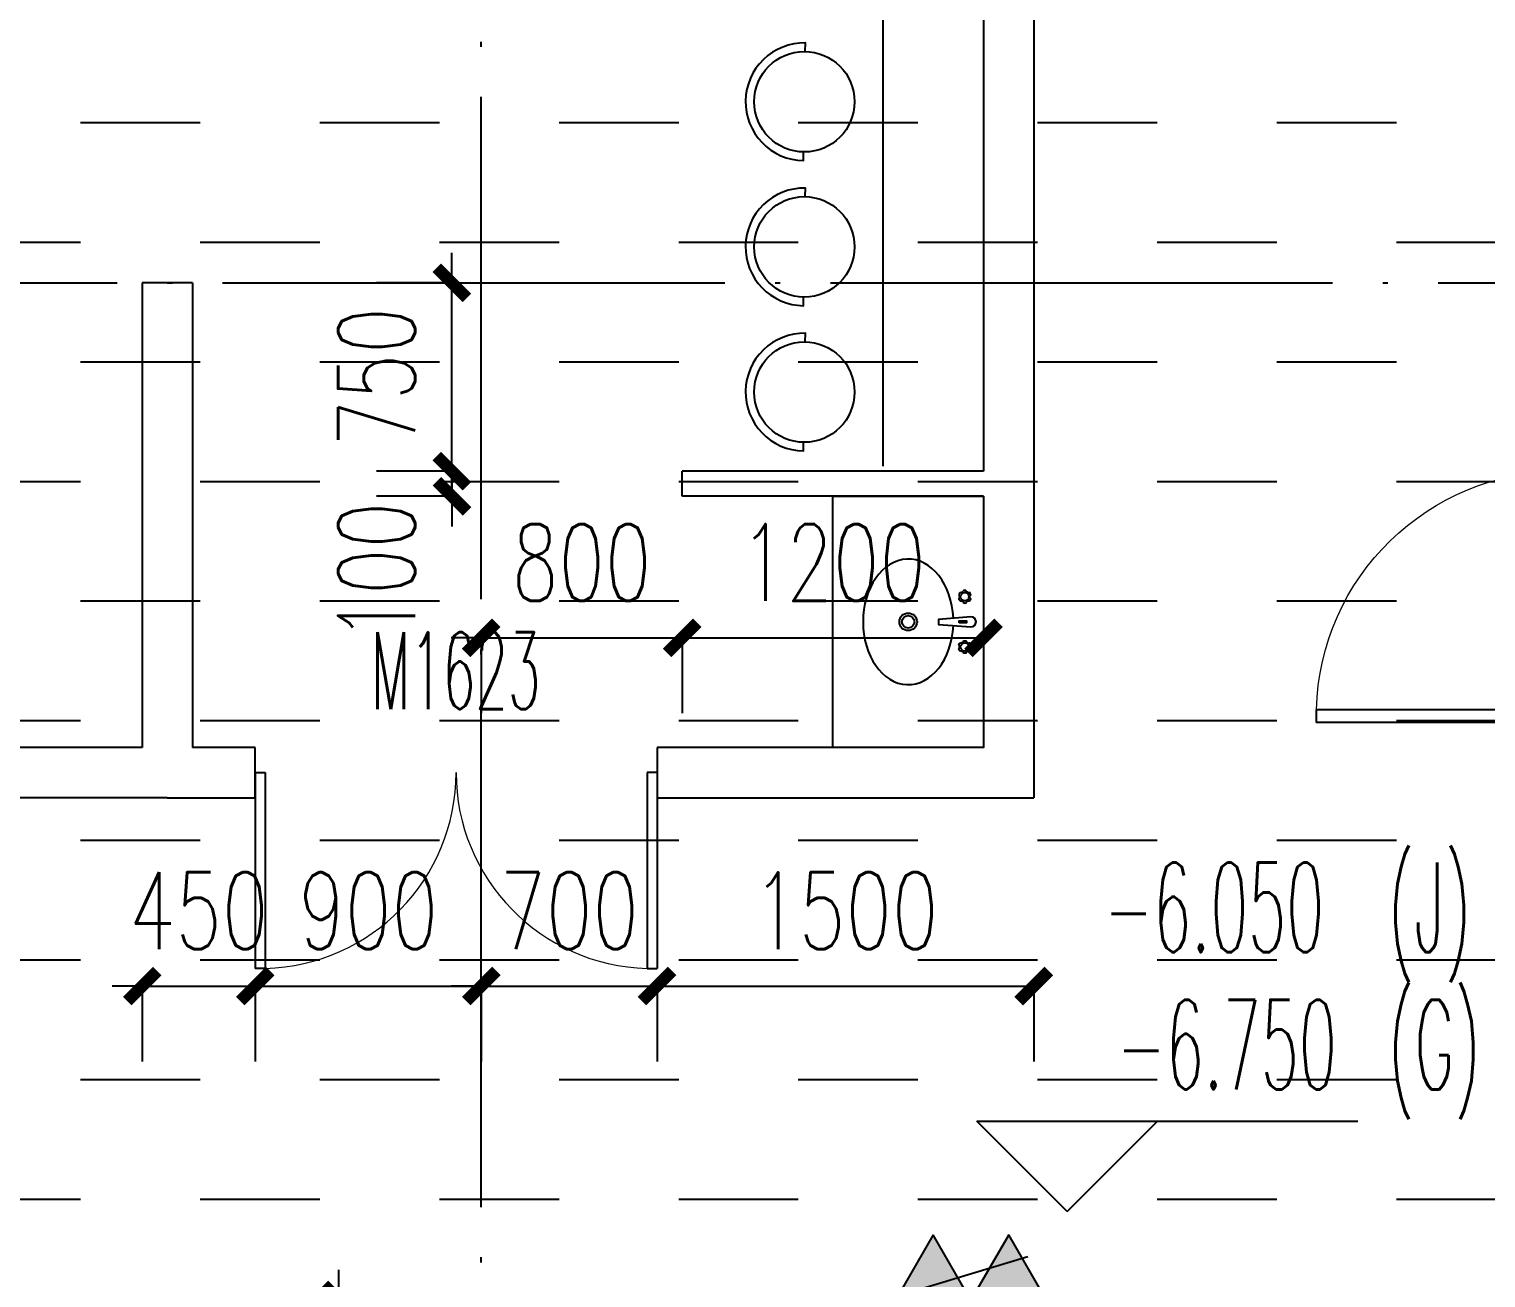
# Model space of a CAD drawing. Header units: millimetres. Extents: x 12325263 to 13848842, y -1463133 to 573208.
# Drawn here: x 12582797 to 12588597, y -851848 to -846877 of the extents above; entities that cross this region are included whole.
import ezdxf
from ezdxf.xclip import XClip

# ---------------------------------------------------------------- set-up
doc = ezdxf.new("R2010")
doc.units = ezdxf.units.MM
doc.header["$LTSCALE"] = 1000
doc.header["$XCLIPFRAME"] = 0
doc.linetypes.add('DOTE', pattern=[2.42, 2, -0.2, 0.02, -0.2])
for name, color, linetype in [('#s-灭火器', 20, 'Continuous'), ('A-ANNO-DIMS', 83, 'Continuous'), ('A-ANNO-ELEV', 3, 'Continuous'), ('A-ANNO-TEXT', 7, 'Continuous'), ('A-AXIS', 16, 'DOTE'), ('A-WALL', 5, 'Continuous'), ('DOOR_FIRE', 1, 'Continuous'), ('EQUIP_消火栓', 7, 'Continuous'), ('fur202301', 252, 'Continuous'), ('WALL', 5, 'Continuous'), ('WALL-SHATCH', 8, 'Continuous'), ('WINDOW', 4, 'Continuous'), ('WINDOW_TEXT', 7, 'Continuous'), ('建筑-楼板开洞', 251, 'Continuous')]:
    doc.layers.add(name, color=color, linetype=linetype)
doc.styles.add('_TCH_DIM', font='SIMPLEX.shx', dxfattribs={"width": 0.7, "bigfont": 'GBCBIG.shx'})
doc.styles.add('_TCH_DIM_T3', font='SIMPLEX.shx', dxfattribs={"width": 0.705882, "bigfont": 'GBCBIG.shx'})
doc.styles.add('_TCH_WINDOW', font='SIMPLEX', dxfattribs={"width": 0.7, "height": 3.5, "bigfont": 'GBCBIG'})
doc.dimstyles.new('_TCH_ARCH&&120', dxfattribs={"dimtxt": 306, "dimasz": 120, "dimexe": 300, "dimexo": 360, "dimgap": 147, "dimtad": 1, "dimdec": 0, "dimzin": 0, "dimdsep": 46, "dimtxsty": '_TCH_DIM_T3', "dimblk": 'ARCHTICK', "dimcen": 0.09, "dimclrt": 7, "dimazin": 2, "dimtfac": 1, "dimtdec": 0, "dimtix": 1, "dimtmove": 2, "dimatfit": 3, "dimfxl": 1, "dimfxlon": 1, "dimtolj": 1, "dimtzin": 0, "dimarcsym": 0})

# ---------------------------------------------------------------- blocks, each defined once
blk = doc.blocks.new('adgshg13-A$C7F010FC0')
at = {"layer": 'WALL-SHATCH'}
h = blk.add_hatch(color=256, dxfattribs=at)
h.dxf.hatch_style = 1
h.paths.add_polyline_path([(-60384.2, -16880.9), (-763.2, 197.5), (12587.6, -13153.3), (12587.6, -157996), (-162964.9, -188820.4), (-171262.4, -180522.9), (-171262.4, -31310.9), (-150707.2, -10755.7), (-131860.1, -7980.9), (-99162.4, -7980.9), (-99162.4, -4980.9), (-76620.4, -4980.9), (-70107.7, -16880.9)], flags=16)
h.paths.add_polyline_path([(-60091.2, -16380.9), (-646.9, 646.9), (12987.6, -12987.6), (12987.6, -158331.9), (-163100.6, -189250.4), (-171662.4, -180688.6), (-171662.4, -31145.2), (-150777.9, -10260.7), (-131896.7, -7480.9), (-99562.4, -7480.9), (-99562.4, -4580.9), (-76365.6, -4580.9), (-69907.5, -16380.9)])
blk = doc.blocks.new('A$C4C7A72D3')
at = {"layer": 'WALL', "color": 1}
blk.add_blockref('adgshg13-A$C7F010FC0', (210433, 205503.6), dxfattribs=at)
blk = doc.blocks.new('qlzw')
at = {"layer": 'A-AXIS'}
for p, q in [((12451166.8, 979489.8), (12451166.8, 1082089.8)), ((12411416.8, 1033989.8), (12486866.8, 1033989.8))]:
    blk.add_line(p, q, dxfattribs=at)
blk = doc.blocks.new('灭火器')
at = {"layer": '#s-灭火器', "ltscale": 1000}
for points in [[(292444.1, 59706.6), (292144.1, 59706.6), (292294.1, 59446.8)], [(292744.1, 59706.6), (292444.1, 59706.6), (292594.1, 59446.8)]]:
    blk.add_hatch(color=256, dxfattribs=at).paths.add_polyline_path(points)
for points in [[(292294.1, 59446.8), (292444.1, 59706.6), (292144.1, 59706.6)], [(292594.1, 59446.8), (292744.1, 59706.6), (292444.1, 59706.6)]]:
    blk.add_lwpolyline(points, close=True, dxfattribs=at)
blk = doc.blocks.new('$TWTSYS$00000508')
for p, q in [((-0.5, 0.5), (0.3236, 1.2241)), ((-0.5, 0.5), (-0.5, -0.5)), ((-0.5, -0.5), (0.5, 0.5)), ((0.5, 0.5), (-0.5, 0.5)), ((0.5, -0.5), (0.5, 0.5)), ((-0.5, -0.5), (0.5, -0.5))]:
    blk.add_line(p, q)
blk.add_solid([(0.5, -0.5), (0.5, 0.5), (-0.5, -0.5)])
blk = doc.blocks.new('消火栓')
at = {"layer": '#s-灭火器', "rotation": 180.0000000000001}
blk.add_blockref('灭火器', (12864422.1, 734931.8), dxfattribs=at)
at = {"layer": 'EQUIP_消火栓', "xscale": 700, "yscale": 240, "zscale": 700}
blk.add_blockref('$TWTSYS$00000508', (12571977.9, 675105.2), dxfattribs=at)
blk = doc.blocks.new('asdfasfasdfsdf')
blk.add_blockref('消火栓', (-12554028, -658525.2))
blk = doc.blocks.new('asdgagasdgfg00-CM塔楼平面$0$洗手盆')
at = {"layer": 'fur202301'}
for points in [[(1882461.7, 311101.4), (1882465.5, 311104.7, 0.099259), (1882473.7, 311104.7), (1882477.6, 311101.4, 0.101021), (1882486.2, 311106.4), (1882485.3, 311111.3, 0.099259), (1882489.4, 311118.4), (1882494.1, 311120.1, 0.101021), (1882494.1, 311130.1), (1882489.4, 311131.8, 0.099259), (1882485.3, 311138.9), (1882486.2, 311143.8, 0.101021), (1882477.6, 311148.8), (1882473.7, 311145.5, 0.099259), (1882465.5, 311145.5), (1882461.7, 311148.8, 0.101021), (1882453.1, 311143.8), (1882454, 311138.9, 0.099259), (1882449.9, 311131.8), (1882445.1, 311130.1, 0.101021), (1882445.1, 311120.1), (1882449.9, 311118.4, 0.099259), (1882454, 311111.3), (1882453.1, 311106.4, 0.101021)], [(1882549.6, 311150.1), (1882559.6, 311020.1), (1882579.6, 311020.1), (1882589.6, 311150.1, 1)], [(1882677.6, 311101.4), (1882673.7, 311104.7, -0.099259), (1882665.5, 311104.7), (1882661.7, 311101.4, -0.101021), (1882653.1, 311106.4), (1882654, 311111.3, -0.099259), (1882649.9, 311118.4), (1882645.1, 311120.1, -0.101021), (1882645.1, 311130.1), (1882649.9, 311131.8, -0.099259), (1882654, 311138.9), (1882653.1, 311143.8, -0.101021), (1882661.7, 311148.8), (1882665.5, 311145.5, -0.099259), (1882673.7, 311145.5), (1882677.6, 311148.8, -0.101021), (1882686.2, 311143.8), (1882685.3, 311138.9, -0.099259), (1882689.4, 311131.8), (1882694.1, 311130.1, -0.101021), (1882694.1, 311120.1), (1882689.4, 311118.4, -0.099259), (1882685.3, 311111.3), (1882686.2, 311106.4, -0.101021)]]:
    blk.add_lwpolyline(points, format="xyb", close=True, dxfattribs=at)
at = {"layer": 'fur202301', "color": 8}
blk.add_lwpolyline([(1882574.1, 311102.6), (1882565.1, 311102.6), (1882565.1, 311132.6), (1882574.1, 311132.6)], close=True, dxfattribs=at)
for centre, radius in [((1882469.6, 311125.1), 16.7), ((1882669.6, 311125.1), 16.7), ((1882569.6, 310900.1), 25)]:
    blk.add_circle(centre, radius, dxfattribs=at)
at = {"layer": 'fur202301'}
blk.add_circle((1882569.6, 310900.1), 35, dxfattribs=at)
blk.add_ellipse((1882569.6, 310900.1), major_axis=(-250, 0), ratio=0.72, start_param=4.770789, end_param=10.937174, dxfattribs=at)
blk = doc.blocks.new('sdfgsdffhg')
at = {"layer": 'fur202301'}
blk.add_line((5112.9, 25440.2), (5112.9, 30070.2), dxfattribs=at)
at = {"layer": 'fur202301', "elevation": 0}
for points in [[(4802.8, 27091.2), (4803.3, 27125.4, 0.414214), (4565.2, 26895.1, 0.414214), (4795.5, 26657), (4796.1, 26691.2)], [(4802.8, 26513.2), (4803.3, 26547.4, 0.414214), (4565.2, 26317.1, 0.414214), (4795.5, 26079), (4796.1, 26113.2)], [(4802.8, 25935.2), (4803.3, 25969.4, 0.414214), (4565.2, 25739.1, 0.414214), (4795.5, 25501), (4796.1, 25535.2)]]:
    blk.add_lwpolyline(points, format="xyb", dxfattribs=at)
at = {"layer": 'fur202301'}
blk.add_lwpolyline([(5512.9, 25320.2), (5512.9, 24320.2), (4912.9, 24320.2), (4912.9, 25320.2)], close=True, dxfattribs=at)
for centre in [(4799.4, 26891.2, 0), (4799.4, 26313.2, 0), (4799.4, 25735.2, 0)]:
    blk.add_circle(centre, 200, dxfattribs=at)
at = {"layer": 'fur202301', "rotation": 270}
blk.add_blockref('asdgagasdgfg00-CM塔楼平面$0$洗手盆', (-305687.2, 1907389.8), dxfattribs=at)
blk = doc.blocks.new('_ArchTick')
at = {"color": 0, "linetype": 'ByBlock', "const_width": 0.4}
blk.add_lwpolyline([(-0.5, -0.5), (0.5, 0.5)], dxfattribs=at)
blk = doc.blocks.new('*D4161')
at = {"layer": 'A-ANNO-DIMS', "color": 0, "lineweight": -2, "transparency": 16777216}
for p, q in [((12584596.8, -849300), (12584476.8, -849300)), ((12584596.8, -849299), (12584596.8, -849600)), ((12584596.8, -849300), (12585396.8, -849300)), ((12585396.8, -849299), (12585396.8, -849600)), ((12585396.8, -849300), (12585516.8, -849300))]:
    blk.add_line(p, q, dxfattribs=at)
at = {"layer": 'Defpoints', "color": 0, "transparency": 16777216}
for p in [(12584596.8, -848736.6), (12585396.8, -848736.6), (12585396.8, -849300)]:
    blk.add_point(p, dxfattribs=at)
at = {"layer": 'A-ANNO-DIMS', "color": 0, "lineweight": -2, "transparency": 16777216, "xscale": 120, "yscale": 120, "zscale": 120}
blk.add_blockref('_ArchTick', (12584596.8, -849300), dxfattribs=at)
at = {"layer": 'A-ANNO-DIMS', "color": 0, "lineweight": -2, "transparency": 16777216, "xscale": 120, "yscale": 120, "zscale": 120, "rotation": 180}
blk.add_blockref('_ArchTick', (12585396.8, -849300), dxfattribs=at)
at = {"layer": 'A-ANNO-DIMS', "color": 7, "transparency": 16777216, "insert": (12584996.8, -849000), "char_height": 306, "attachment_point": 5, "style": '_TCH_DIM_T3'}
blk.add_mtext('\\A1;800', dxfattribs=at)
blk = doc.blocks.new('*D4162')
at = {"layer": 'A-ANNO-DIMS', "color": 0, "lineweight": -2, "transparency": 16777216}
for p, q in [((12585396.8, -849299), (12585396.8, -849600)), ((12585396.8, -849300), (12586596.8, -849300)), ((12586596.8, -849299), (12586596.8, -849600))]:
    blk.add_line(p, q, dxfattribs=at)
at = {"layer": 'Defpoints', "color": 0, "transparency": 16777216}
for p in [(12585396.8, -848736.6), (12586596.8, -848736.6), (12586596.8, -849300)]:
    blk.add_point(p, dxfattribs=at)
at = {"layer": 'A-ANNO-DIMS', "color": 0, "lineweight": -2, "transparency": 16777216, "xscale": 120, "yscale": 120, "zscale": 120, "rotation": 180}
blk.add_blockref('_ArchTick', (12585396.8, -849300), dxfattribs=at)
at = {"layer": 'A-ANNO-DIMS', "color": 0, "lineweight": -2, "transparency": 16777216, "xscale": 120, "yscale": 120, "zscale": 120}
blk.add_blockref('_ArchTick', (12586596.8, -849300), dxfattribs=at)
at = {"layer": 'A-ANNO-DIMS', "color": 7, "transparency": 16777216, "insert": (12585996.8, -849000), "char_height": 306, "attachment_point": 5, "style": '_TCH_DIM_T3'}
blk.add_mtext('\\A1;1200', dxfattribs=at)
blk = doc.blocks.new('*D4188')
at = {"layer": 'A-ANNO-DIMS', "color": 0, "lineweight": -2, "transparency": 16777216}
for p, q in [((12584030, -851936.8), (12584030, -851816.8)), ((12584031, -851936.8), (12583730, -851936.8)), ((12584030, -852486.8), (12584030, -851936.8)), ((12584031, -852486.8), (12583730, -852486.8)), ((12584030, -852486.8), (12584030, -852606.8))]:
    blk.add_line(p, q, dxfattribs=at)
at = {"layer": 'Defpoints', "color": 0, "transparency": 16777216}
for p in [(12584030, -851936.8), (12585796.8, -851936.8), (12585796.8, -852486.8)]:
    blk.add_point(p, dxfattribs=at)
at = {"layer": 'A-ANNO-DIMS', "color": 0, "lineweight": -2, "transparency": 16777216, "xscale": 120, "yscale": 120, "zscale": 120}
for p, rotation in [((12584030, -851936.8), 269.9994265732579), ((12584030, -852486.8), 89.99942657325799)]:
    blk.add_blockref('_ArchTick', p, dxfattribs=dict(at, rotation=rotation))
at = {"layer": 'A-ANNO-DIMS', "color": 7, "transparency": 16777216, "insert": (12583730, -852211.8), "char_height": 306, "attachment_point": 5, "rotation": 89.99943, "style": '_TCH_DIM_T3'}
blk.add_mtext('\\A1;550', dxfattribs=at)
blk = doc.blocks.new('*D4348')
at = {"layer": 'A-ANNO-DIMS', "color": 0, "lineweight": -2, "transparency": 16777216}
for p, q in [((12584480, -848636.6), (12584480, -848516.6)), ((12584481, -848636.6), (12584180, -848636.6)), ((12584480, -848736.6), (12584480, -848636.6)), ((12584481, -848736.6), (12584180, -848736.6)), ((12584480, -848736.6), (12584480, -848856.6))]:
    blk.add_line(p, q, dxfattribs=at)
at = {"layer": 'Defpoints', "color": 0, "transparency": 16777216}
for p in [(12584480, -848636.6), (12585396.8, -848636.6), (12585396.8, -848736.6)]:
    blk.add_point(p, dxfattribs=at)
at = {"layer": 'A-ANNO-DIMS', "color": 0, "lineweight": -2, "transparency": 16777216, "xscale": 120, "yscale": 120, "zscale": 120}
for p, rotation in [((12584480, -848636.6), 270), ((12584480, -848736.6), 90)]:
    blk.add_blockref('_ArchTick', p, dxfattribs=dict(at, rotation=rotation))
at = {"layer": 'A-ANNO-DIMS', "color": 7, "transparency": 16777216, "insert": (12584180, -849036.6), "char_height": 306, "attachment_point": 5, "rotation": 90, "style": '_TCH_DIM_T3'}
blk.add_mtext('\\A1;100', dxfattribs=at)
blk = doc.blocks.new('*D4349')
at = {"layer": 'A-ANNO-DIMS', "color": 0, "lineweight": -2, "transparency": 16777216}
for p, q in [((12584480, -847886.8), (12584480, -847766.8)), ((12584481, -847886.8), (12584180, -847886.8)), ((12584480, -848636.6), (12584480, -847886.8)), ((12584481, -848636.6), (12584180, -848636.6)), ((12584480, -848636.6), (12584480, -848756.6))]:
    blk.add_line(p, q, dxfattribs=at)
at = {"layer": 'Defpoints', "color": 0, "transparency": 16777216}
for p in [(12584480, -847886.8), (12585396.8, -847886.8), (12585396.8, -848636.6)]:
    blk.add_point(p, dxfattribs=at)
at = {"layer": 'A-ANNO-DIMS', "color": 0, "lineweight": -2, "transparency": 16777216, "xscale": 120, "yscale": 120, "zscale": 120}
for p, rotation in [((12584480, -847886.8), 270), ((12584480, -848636.6), 90)]:
    blk.add_blockref('_ArchTick', p, dxfattribs=dict(at, rotation=rotation))
at = {"layer": 'A-ANNO-DIMS', "color": 7, "transparency": 16777216, "insert": (12584180, -848261.7), "char_height": 306, "attachment_point": 5, "rotation": 90, "style": '_TCH_DIM_T3'}
blk.add_mtext('\\A1;750', dxfattribs=at)
blk = doc.blocks.new('*D4350')
at = {"layer": 'A-ANNO-DIMS', "color": 0, "lineweight": -2, "transparency": 16777216}
for p, q in [((12583246.8, -850686.6), (12583126.8, -850686.6)), ((12583246.8, -850685.6), (12583246.8, -850986.6)), ((12583246.8, -850686.6), (12583696.8, -850686.6)), ((12583696.8, -850685.6), (12583696.8, -850986.6)), ((12583696.8, -850686.6), (12583816.8, -850686.6))]:
    blk.add_line(p, q, dxfattribs=at)
at = {"layer": 'Defpoints', "color": 0, "transparency": 16777216}
for p in [(12583246.8, -849736.6), (12583696.8, -849736.6), (12583696.8, -850686.6)]:
    blk.add_point(p, dxfattribs=at)
at = {"layer": 'A-ANNO-DIMS', "color": 0, "lineweight": -2, "transparency": 16777216, "xscale": 120, "yscale": 120, "zscale": 120}
blk.add_blockref('_ArchTick', (12583246.8, -850686.6), dxfattribs=at)
at = {"layer": 'A-ANNO-DIMS', "color": 0, "lineweight": -2, "transparency": 16777216, "xscale": 120, "yscale": 120, "zscale": 120, "rotation": 180}
blk.add_blockref('_ArchTick', (12583696.8, -850686.6), dxfattribs=at)
at = {"layer": 'A-ANNO-DIMS', "color": 7, "transparency": 16777216, "insert": (12583471.8, -850386.6), "char_height": 306, "attachment_point": 5, "style": '_TCH_DIM_T3'}
blk.add_mtext('\\A1;450', dxfattribs=at)
blk = doc.blocks.new('*D4351')
at = {"layer": 'A-ANNO-DIMS', "color": 0, "lineweight": -2, "transparency": 16777216}
for p, q in [((12583696.8, -850685.6), (12583696.8, -850986.6)), ((12583696.8, -850686.6), (12584596.8, -850686.6)), ((12584596.8, -850685.6), (12584596.8, -850986.6))]:
    blk.add_line(p, q, dxfattribs=at)
at = {"layer": 'Defpoints', "color": 0, "transparency": 16777216}
for p in [(12583696.8, -849736.6), (12584596.8, -849736.6), (12584596.8, -850686.6)]:
    blk.add_point(p, dxfattribs=at)
at = {"layer": 'A-ANNO-DIMS', "color": 0, "lineweight": -2, "transparency": 16777216, "xscale": 120, "yscale": 120, "zscale": 120, "rotation": 180}
blk.add_blockref('_ArchTick', (12583696.8, -850686.6), dxfattribs=at)
at = {"layer": 'A-ANNO-DIMS', "color": 0, "lineweight": -2, "transparency": 16777216, "xscale": 120, "yscale": 120, "zscale": 120}
blk.add_blockref('_ArchTick', (12584596.8, -850686.6), dxfattribs=at)
at = {"layer": 'A-ANNO-DIMS', "color": 7, "transparency": 16777216, "insert": (12584146.8, -850386.6), "char_height": 306, "attachment_point": 5, "style": '_TCH_DIM_T3'}
blk.add_mtext('\\A1;900', dxfattribs=at)
blk = doc.blocks.new('*D4352')
at = {"layer": 'A-ANNO-DIMS', "color": 0, "lineweight": -2, "transparency": 16777216}
for p, q in [((12584596.8, -850686.6), (12584476.8, -850686.6)), ((12584596.8, -850685.6), (12584596.8, -850986.6)), ((12584596.8, -850686.6), (12585296.8, -850686.6)), ((12585296.8, -850685.6), (12585296.8, -850986.6)), ((12585296.8, -850686.6), (12585416.8, -850686.6))]:
    blk.add_line(p, q, dxfattribs=at)
at = {"layer": 'Defpoints', "color": 0, "transparency": 16777216}
for p in [(12584596.8, -849736.6), (12585296.8, -849736.6), (12585296.8, -850686.6)]:
    blk.add_point(p, dxfattribs=at)
at = {"layer": 'A-ANNO-DIMS', "color": 0, "lineweight": -2, "transparency": 16777216, "xscale": 120, "yscale": 120, "zscale": 120}
blk.add_blockref('_ArchTick', (12584596.8, -850686.6), dxfattribs=at)
at = {"layer": 'A-ANNO-DIMS', "color": 0, "lineweight": -2, "transparency": 16777216, "xscale": 120, "yscale": 120, "zscale": 120, "rotation": 180}
blk.add_blockref('_ArchTick', (12585296.8, -850686.6), dxfattribs=at)
at = {"layer": 'A-ANNO-DIMS', "color": 7, "transparency": 16777216, "insert": (12584946.8, -850386.6), "char_height": 306, "attachment_point": 5, "style": '_TCH_DIM_T3'}
blk.add_mtext('\\A1;700', dxfattribs=at)
blk = doc.blocks.new('*D4353')
at = {"layer": 'A-ANNO-DIMS', "color": 0, "lineweight": -2, "transparency": 16777216}
for p, q in [((12585296.8, -850685.6), (12585296.8, -850986.6)), ((12585296.8, -850686.6), (12586796.8, -850686.6)), ((12586796.8, -850685.6), (12586796.8, -850986.6))]:
    blk.add_line(p, q, dxfattribs=at)
at = {"layer": 'Defpoints', "color": 0, "transparency": 16777216}
for p in [(12585296.8, -849736.6), (12586796.8, -849736.6), (12586796.8, -850686.6)]:
    blk.add_point(p, dxfattribs=at)
at = {"layer": 'A-ANNO-DIMS', "color": 0, "lineweight": -2, "transparency": 16777216, "xscale": 120, "yscale": 120, "zscale": 120, "rotation": 180}
blk.add_blockref('_ArchTick', (12585296.8, -850686.6), dxfattribs=at)
at = {"layer": 'A-ANNO-DIMS', "color": 0, "lineweight": -2, "transparency": 16777216, "xscale": 120, "yscale": 120, "zscale": 120}
blk.add_blockref('_ArchTick', (12586796.8, -850686.6), dxfattribs=at)
at = {"layer": 'A-ANNO-DIMS', "color": 7, "transparency": 16777216, "insert": (12586046.8, -850386.6), "char_height": 306, "attachment_point": 5, "style": '_TCH_DIM_T3'}
blk.add_mtext('\\A1;1500', dxfattribs=at)
blk = doc.blocks.new('$DorLib2D$00000001')
for p, q in [((0.45, 0.975), (0.5, 0.975)), ((0.45, 0), (0.45, 0.975)), ((0.5, 0), (0.5, 0.975)), ((0.5, 0), (0.45, 0))]:
    blk.add_line(p, q)
at = {"lineweight": 13}
blk.add_arc((0.475, 0), 0.975, 91.46928, 180, dxfattribs=at)
blk = doc.blocks.new('$DorLib2D$00000002')
for p, q in [((-0.5, 0), (-0.5, 0.4875)), ((-0.475, 0.4875), (-0.5, 0.4875)), ((-0.475, 0), (-0.475, 0.4875)), ((0.475, 0), (0.475, 0.4875)), ((0.475, 0.4875), (0.5, 0.4875)), ((0.5, 0), (0.5, 0.4875)), ((-0.5, 0), (-0.475, 0)), ((0.5, 0), (0.475, 0))]:
    blk.add_line(p, q)
at = {"lineweight": 13}
for centre, start, end in [((-0.4875, 0), 0, 88.5307), ((0.4875, 0), 91.4693, 180)]:
    blk.add_arc(centre, 0.4875, start, end, dxfattribs=at)

msp = doc.modelspace()

# ---------------------------------------------------------------- block references
ref = msp.add_blockref('A$C4C7A72D3', (12385714.9, -906209.5), dxfattribs=dict(rotation=350.041249254255))
XClip(ref).set_block_clipping_path([(223442.8584877662, 85923.1187333744), (220542.7961432356, 85923.1422391906), (220542.8579492103, 89292.823275506), (211526.9150355905, 89292.8101311298), (210631.4331447985, 94392.8080583527), (206113.3685902953, 94392.8025418455), (206001.4315187763, 95030.3127344656), (204376.2826588508, 94744.9613686837), (203364.4570056833, 100506.9030052917), (197947.3947122637, 99555.7482674252), (192482.3428474721, 130679.4765393781), (190118.7804593667, 130264.4504016289), (191623.4071957469, 121695.6427078634), (177046.6486519482, 119136.2011700841), (175707.6223907359, 126760.8483765714), (173902.988371335, 128026.4039125028), (169528.3854461554, 127258.2903269802), (169070.0967394859, 129868.3614864857), (163308.2517458182, 128856.6693391807), (163766.52659606, 126246.6171700556), (159679.1795131005, 125528.9180921423), (170669.6888374612, 62935.797914044), (167222.1989369914, 62330.4650948944), (167939.7759490944, 58243.6808593175), (171386.9528796654, 58848.2912487988), (172857.0656793863, 50477.0032648193), (165962.5026008021, 49266.4230898353), (168037.7813034765, 37447.1796448426), (140649.9584970828, 32638.2390106404), (115387.9799239188, 28202.5781787895), (95598.7254695911, 140907.4332163476), (226939.476109907, 163968.8668500402), (240128.6952811591, 88852.8973128139)])

# ---------------------------------------------------------------- next in the draw order: hatches: boundary and pattern name
at = {"layer": '建筑-楼板开洞'}
h = msp.add_hatch(dxfattribs=at)
h.set_pattern_fill('DASH', color=256, scale=500)
h.set_pattern_definition([(0, (0, 0), (476.25, 476.25), [476.25, -476.25])])
h.paths.add_polyline_path([(12597696.7, -842386.8), (12590696.8, -842386.9), (12590697.1, -843986.8), (12595796.8, -843986.9), (12595797.1, -849736.9), (12588796.8, -849736.8), (12588796.8, -851936.8), (12564896.8, -851936.8), (12564896.8, -816186.8), (12568846.8, -816186.8), (12568846.8, -816040), (12568846.8, -807536.8), (12574696.8, -807536.8), (12574696.8, -810386.8), (12575896.8, -810386.8), (12579055.2, -810386.8), (12580496.9, -811828.2), (12580696.9, -819086.9), (12595696.9, -819086.7), (12595696.9, -812786.8), (12597696.7, -812786.8)])

# ---------------------------------------------------------------- next in the draw order: block references
at = {"color": 2}
msp.add_blockref('qlzw', (133430, -1881876.5), dxfattribs=at)
msp.add_blockref('asdfasfasdfsdf', (12568596.8, -868636.8))

# ---------------------------------------------------------------- next in the draw order: block references
msp.add_blockref('sdfgsdffhg', (12581083.9, -874056.8, 0))

# ---------------------------------------------------------------- next in the draw order: linework, layer by layer
at = {"layer": 'A-ANNO-ELEV'}
for p, q in [((12586930, -851584.1), (12586570, -851224.1)), ((12586570, -851224.1), (12588086.7, -851224.1)), ((12586930, -851584.1), (12587290, -851224.1))]:
    msp.add_line(p, q, dxfattribs=at)
at = {"layer": 'A-WALL'}
for p, q in [((12586796.8, -843886.6), (12586796.8, -848686.6)), ((12586596.8, -843986.6), (12586596.8, -848636.6)), ((12583246.8, -847886.8), (12583246.8, -849736.6)), ((12583446.8, -847886.8), (12583246.8, -847886.8)), ((12583446.8, -847886.8), (12583446.8, -849736.6)), ((12586596.8, -848636.6), (12585396.8, -848636.6)), ((12585396.8, -848736.6), (12585396.8, -848636.6)), ((12586796.8, -848686.6), (12586796.8, -849936.6)), ((12586596.8, -848736.6), (12585396.8, -848736.6)), ((12586596.8, -848736.6), (12586596.8, -849736.6)), ((12583246.8, -849736.6), (12571696.8, -849736.6)), ((12583696.8, -849736.6), (12583446.8, -849736.6)), ((12583696.8, -849936.6), (12583696.8, -849736.6)), ((12586596.8, -849736.6), (12585296.8, -849736.6)), ((12585296.8, -849736.6), (12585296.8, -849936.6)), ((12583346.8, -849936.6), (12571496.8, -849936.6)), ((12583346.8, -849936.6), (12583696.8, -849936.6)), ((12585296.8, -849936.6), (12586796.8, -849936.6))]:
    msp.add_line(p, q, dxfattribs=at)

# ---------------------------------------------------------------- next in the draw order: block references
at = {"layer": 'DOOR_FIRE', "xscale": 1000, "yscale": -1000, "zscale": 200, "rotation": 270}
msp.add_blockref('$DorLib2D$00000001', (12588896.8, -849136.8), dxfattribs=at)
at = {"layer": 'WINDOW'}
ref = msp.add_blockref('$DorLib2D$00000002', (12584496.8, -849836.6), dxfattribs=dict(at, xscale=1600, yscale=1600, zscale=200, rotation=180))
ref.add_attrib('A', 'M1623', (12584158.4, -849583.7), dxfattribs={"layer": 'WINDOW_TEXT', "height": 306, "style": '_TCH_WINDOW', "width": 0.494118})

# ---------------------------------------------------------------- next in the draw order: texts
at = {"layer": 'A-ANNO-TEXT', "style": '_TCH_DIM', "width": 0.494118}
for s, p in [('(J)', (12588206.7, -850552.1)), ('-6.050', (12587076.3, -850552.1)), ('(G)', (12588206.7, -851098.1)), ('-6.750', (12587126.7, -851098.1))]:
    msp.add_text(s, height=357, dxfattribs=at).set_placement(p)

# ---------------------------------------------------------------- next in the draw order: dimensions: what is measured, and where the dimension line sits
at = {"layer": 'A-ANNO-DIMS'}
for p1, p2, distance, picture, middle in [((12585396.8, -848636.6), (12585396.8, -847886.8), 916.8, '*D4349', (12584180, -848261.7)), ((12584596.8, -848736.6), (12585396.8, -848736.6), -563.4, '*D4161', (12584996.8, -849000)), ((12585396.8, -848736.6), (12586596.8, -848736.6), -563.4, '*D4162', (12585996.8, -849000)), ((12583246.8, -849736.6), (12583696.8, -849736.6), -950, '*D4350', (12583471.8, -850386.6)), ((12583696.8, -849736.6), (12584596.8, -849736.6), -950, '*D4351', (12584146.8, -850386.6)), ((12584596.8, -849736.6), (12585296.8, -849736.6), -950, '*D4352', (12584946.8, -850386.6)), ((12585296.8, -849736.6), (12586796.8, -849736.6), -950, '*D4353', (12586046.8, -850386.6)), ((12585796.8, -852486.8), (12585796.8, -851936.8), 1766.8, '*D4188', (12583730, -852211.8))]:
    dim = msp.add_aligned_dim(p1=p1, p2=p2, distance=distance, dimstyle='_TCH_ARCH&&120', dxfattribs=at)
    dim.commit()
    dim.dimension.update_dxf_attribs({"geometry": picture, "text_midpoint": middle})
dim = msp.add_linear_dim(base=(12584480, -848636.6), p1=(12585396.8, -848736.6), p2=(12585396.8, -848636.6), angle=90, dimstyle='_TCH_ARCH&&120', dxfattribs=at)
dim.commit()
dim.dimension.update_dxf_attribs({"geometry": '*D4348', "text_midpoint": (12584180, -849036.6), "dimtype": 129})

doc.saveas('drawing.dxf')
